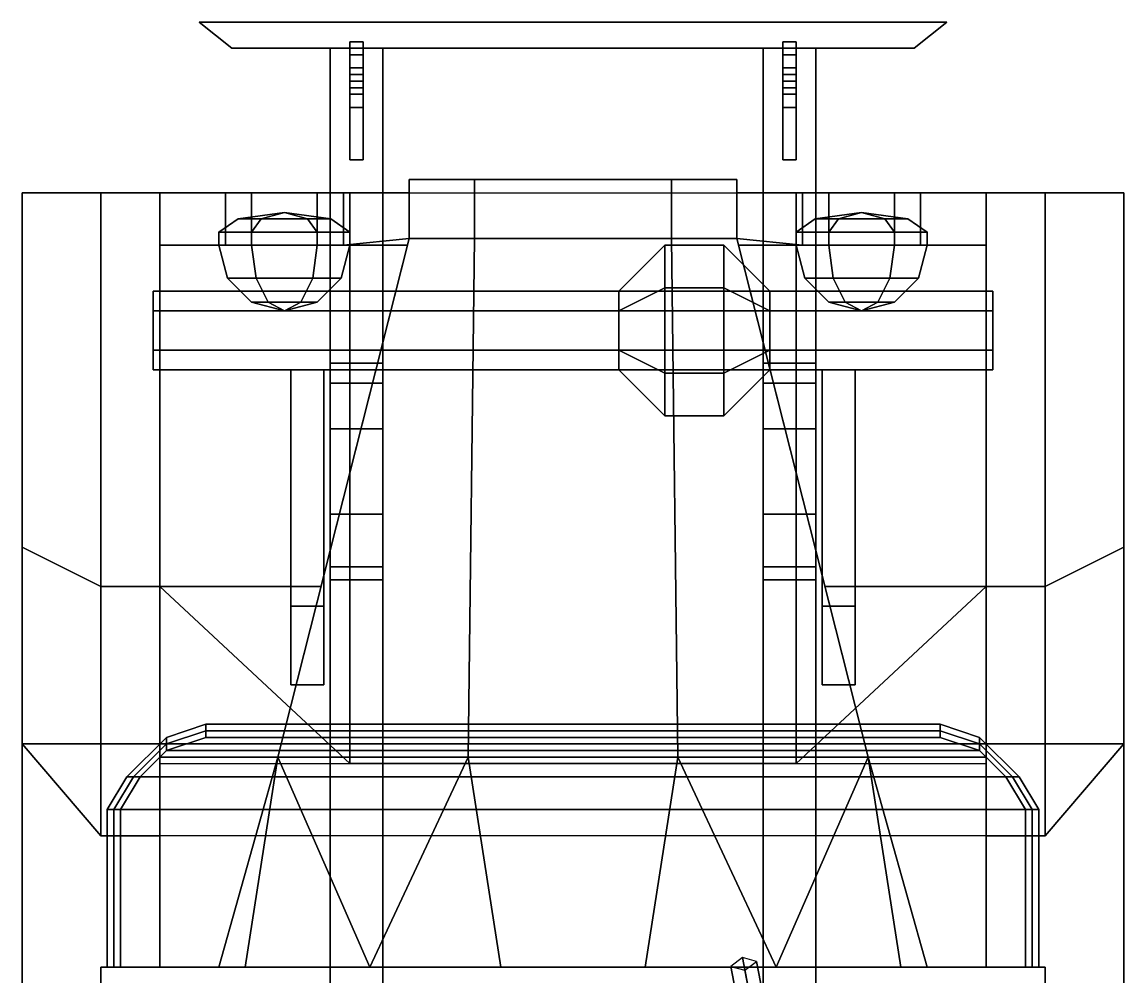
# Model space of a CAD drawing. Extents: x -0.84 to 0.84, y -1.66 to 1.52.
# Drawn here: x -0.84 to 0.84, y 0.065 to 1.52 of the extents above; entities that cross this region are included whole.
import ezdxf

# ---------------------------------------------------------------- set-up
doc = ezdxf.new("R2010")
doc.units = 0
doc.layers.get('0').update_dxf_attribs({"linetype": 'CONTINUOUS'})
doc.layers.add('TMP', color=3, linetype='CONTINUOUS')

msp = doc.modelspace()

# ---------------------------------------------------------------- linework, layer by layer
for points in [[(-0.57, 1.52, 0.52), (-0.52, 1.48, 0.52), (-0.52, 1.48, 0.61), (-0.57, 1.52, 0.61)], [(-0.57, 1.52, 0.61), (-0.52, 1.48, 0.61), (0.52, 1.48, 0.61), (0.57, 1.52, 0.61)], [(0.57, 1.52, 0.61), (0.57, 1.52, 0.52), (-0.57, 1.52, 0.52), (-0.57, 1.52, 0.61)], [(0.57, 1.52, 0.52), (0.52, 1.48, 0.52), (-0.52, 1.48, 0.52), (-0.57, 1.52, 0.52)], [(0.52, 1.48, 0.61), (0.52, 1.48, 0.52), (0.57, 1.52, 0.52), (0.57, 1.52, 0.61)], [(-0.52, 1.48, 0.61), (-0.52, 1.48, 0.52), (0.52, 1.48, 0.52), (0.52, 1.48, 0.61)], [(-0.37, 1.48, 0.54), (-0.37, 0.97, 0.54), (-0.37, 1, 0.6), (-0.37, 1.48, 0.6)], [(-0.37, 1.48, 0.6), (-0.37, 1, 0.6), (-0.29, 1, 0.6), (-0.29, 1.48, 0.6)], [(-0.29, 1.48, 0.54), (-0.29, 0.97, 0.54), (-0.37, 0.97, 0.54), (-0.37, 1.48, 0.54)], [(-0.32, 1.47, 0.69), (-0.32, 1.49, 0.67), (-0.34, 1.49, 0.67), (-0.34, 1.47, 0.69)], [(-0.32, 1.49, 0.64), (-0.32, 1.48, 0.62), (-0.34, 1.48, 0.62), (-0.34, 1.49, 0.64)], [(-0.32, 1.49, 0.67), (-0.32, 1.49, 0.64), (-0.34, 1.49, 0.64), (-0.34, 1.49, 0.67)], [(-0.34, 1.47, 0.69), (-0.34, 1.49, 0.67), (-0.34, 1.45, 0.67), (-0.34, 1.43, 0.68)], [(-0.34, 1.49, 0.67), (-0.34, 1.49, 0.64), (-0.34, 1.45, 0.64), (-0.34, 1.45, 0.67)], [(-0.34, 1.49, 0.64), (-0.34, 1.48, 0.62), (-0.34, 1.44, 0.63), (-0.34, 1.45, 0.64)], [(-0.32, 1.48, 0.62), (-0.32, 1.45, 0.6), (-0.34, 1.45, 0.6), (-0.34, 1.48, 0.62)], [(-0.34, 1.48, 0.62), (-0.34, 1.45, 0.6), (-0.34, 1.39, 0.63), (-0.34, 1.44, 0.63)], [(-0.32, 1.45, 0.67), (-0.32, 1.49, 0.67), (-0.32, 1.47, 0.69), (-0.32, 1.43, 0.68)], [(-0.32, 1.45, 0.64), (-0.32, 1.49, 0.64), (-0.32, 1.49, 0.67), (-0.32, 1.45, 0.67)], [(-0.32, 1.44, 0.63), (-0.32, 1.48, 0.62), (-0.32, 1.49, 0.64), (-0.32, 1.45, 0.64)], [(-0.32, 1.39, 0.63), (-0.32, 1.45, 0.6), (-0.32, 1.48, 0.62), (-0.32, 1.44, 0.63)], [(-0.29, 1, 0.6), (-0.29, 0.97, 0.54), (-0.29, 1.48, 0.54), (-0.29, 1.48, 0.6)], [(0.29, 1.48, 0.54), (0.29, 0.97, 0.54), (0.29, 1, 0.6), (0.29, 1.48, 0.6)], [(0.37, 1.48, 0.54), (0.37, 0.97, 0.54), (0.29, 0.97, 0.54), (0.29, 1.48, 0.54)], [(0.29, 1.48, 0.6), (0.29, 1, 0.6), (0.37, 1, 0.6), (0.37, 1.48, 0.6)], [(0.32, 1.49, 0.64), (0.32, 1.48, 0.62), (0.32, 1.44, 0.63), (0.32, 1.45, 0.64)], [(0.34, 1.49, 0.64), (0.34, 1.48, 0.62), (0.32, 1.48, 0.62), (0.32, 1.49, 0.64)], [(0.32, 1.49, 0.67), (0.32, 1.49, 0.64), (0.32, 1.45, 0.64), (0.32, 1.45, 0.67)], [(0.34, 1.49, 0.67), (0.34, 1.49, 0.64), (0.32, 1.49, 0.64), (0.32, 1.49, 0.67)], [(0.32, 1.47, 0.69), (0.32, 1.49, 0.67), (0.32, 1.45, 0.67), (0.32, 1.43, 0.68)], [(0.34, 1.47, 0.69), (0.34, 1.49, 0.67), (0.32, 1.49, 0.67), (0.32, 1.47, 0.69)], [(0.32, 1.48, 0.62), (0.32, 1.45, 0.6), (0.32, 1.39, 0.63), (0.32, 1.44, 0.63)], [(0.34, 1.48, 0.62), (0.34, 1.45, 0.6), (0.32, 1.45, 0.6), (0.32, 1.48, 0.62)], [(0.34, 1.44, 0.63), (0.34, 1.48, 0.62), (0.34, 1.49, 0.64), (0.34, 1.45, 0.64)], [(0.34, 1.45, 0.64), (0.34, 1.49, 0.64), (0.34, 1.49, 0.67), (0.34, 1.45, 0.67)], [(0.34, 1.45, 0.67), (0.34, 1.49, 0.67), (0.34, 1.47, 0.69), (0.34, 1.43, 0.68)], [(0.34, 1.39, 0.63), (0.34, 1.45, 0.6), (0.34, 1.48, 0.62), (0.34, 1.44, 0.63)], [(0.37, 1, 0.6), (0.37, 0.97, 0.54), (0.37, 1.48, 0.54), (0.37, 1.48, 0.6)], [(-0.32, 1.42, 0.69), (-0.32, 1.47, 0.69), (-0.34, 1.47, 0.69), (-0.34, 1.42, 0.69)], [(-0.34, 1.42, 0.69), (-0.34, 1.47, 0.69), (-0.34, 1.43, 0.68), (-0.34, 1.41, 0.68)], [(-0.32, 1.43, 0.68), (-0.32, 1.47, 0.69), (-0.32, 1.42, 0.69), (-0.32, 1.41, 0.68)], [(0.32, 1.42, 0.69), (0.32, 1.47, 0.69), (0.32, 1.43, 0.68), (0.32, 1.41, 0.68)], [(0.34, 1.42, 0.69), (0.34, 1.47, 0.69), (0.32, 1.47, 0.69), (0.32, 1.42, 0.69)], [(0.34, 1.43, 0.68), (0.34, 1.47, 0.69), (0.34, 1.42, 0.69), (0.34, 1.41, 0.68)], [(-0.34, 1.45, 0.6), (-0.34, 1.31, 0.6), (-0.34, 1.31, 0.62), (-0.34, 1.39, 0.63)], [(-0.34, 1.43, 0.68), (-0.34, 1.45, 0.67), (-0.32, 1.45, 0.67), (-0.32, 1.43, 0.68)], [(-0.34, 1.45, 0.67), (-0.34, 1.45, 0.64), (-0.32, 1.45, 0.64), (-0.32, 1.45, 0.67)], [(-0.34, 1.45, 0.64), (-0.34, 1.44, 0.63), (-0.32, 1.44, 0.63), (-0.32, 1.45, 0.64)], [(-0.32, 1.31, 0.62), (-0.32, 1.31, 0.6), (-0.32, 1.45, 0.6), (-0.32, 1.39, 0.63)], [(0.32, 1.45, 0.6), (0.32, 1.31, 0.6), (0.32, 1.31, 0.62), (0.32, 1.39, 0.63)], [(0.32, 1.45, 0.64), (0.32, 1.44, 0.63), (0.34, 1.44, 0.63), (0.34, 1.45, 0.64)], [(0.32, 1.45, 0.67), (0.32, 1.45, 0.64), (0.34, 1.45, 0.64), (0.34, 1.45, 0.67)], [(0.32, 1.43, 0.68), (0.32, 1.45, 0.67), (0.34, 1.45, 0.67), (0.34, 1.43, 0.68)], [(0.34, 1.31, 0.62), (0.34, 1.31, 0.6), (0.34, 1.45, 0.6), (0.34, 1.39, 0.63)], [(-0.34, 1.44, 0.63), (-0.34, 1.39, 0.63), (-0.32, 1.39, 0.63), (-0.32, 1.44, 0.63)], [(-0.34, 1.41, 0.68), (-0.34, 1.43, 0.68), (-0.32, 1.43, 0.68), (-0.32, 1.41, 0.68)], [(0.32, 1.44, 0.63), (0.32, 1.39, 0.63), (0.34, 1.39, 0.63), (0.34, 1.44, 0.63)], [(0.32, 1.41, 0.68), (0.32, 1.43, 0.68), (0.34, 1.43, 0.68), (0.34, 1.41, 0.68)], [(-0.32, 1.41, 0.68), (-0.32, 1.42, 0.69), (-0.34, 1.42, 0.69), (-0.34, 1.41, 0.68)], [(0.34, 1.41, 0.68), (0.34, 1.42, 0.69), (0.32, 1.42, 0.69), (0.32, 1.41, 0.68)], [(-0.34, 1.39, 0.63), (-0.34, 1.31, 0.62), (-0.32, 1.31, 0.62), (-0.32, 1.39, 0.63)], [(0.32, 1.39, 0.63), (0.32, 1.31, 0.62), (0.34, 1.31, 0.62), (0.34, 1.39, 0.63)], [(-0.34, 1.31, 0.62), (-0.34, 1.31, 0.6), (-0.32, 1.31, 0.6), (-0.32, 1.31, 0.62)], [(0.32, 1.31, 0.62), (0.32, 1.31, 0.6), (0.34, 1.31, 0.6), (0.34, 1.31, 0.62)], [(0.25, 1.28, 1.03), (0.25, 1.28, 0.6), (-0.25, 1.28, 0.6), (-0.25, 1.28, 1.03)], [(-0.25, 1.28, 0.6), (-0.25, 1.26, 0.6), (-0.25, 1.26, 1.03), (-0.25, 1.28, 1.03)], [(0.25, 1.28, 0.6), (0.25, 1.19, 0.6), (-0.25, 1.19, 0.6), (-0.25, 1.28, 0.6)], [(-0.25, 1.28, 1.03), (-0.25, 1.19, 1.03), (-0.15, 1.19, 1.14), (-0.15, 1.28, 1.13)], [(0.15, 1.28, 1.13), (0.25, 1.28, 1.03), (-0.25, 1.28, 1.03), (-0.15, 1.28, 1.13)], [(-0.15, 1.28, 1.13), (-0.15, 1.19, 1.14), (0.15, 1.19, 1.14), (0.15, 1.28, 1.13)], [(0.15, 1.19, 1.14), (0.25, 1.19, 1.03), (0.25, 1.28, 1.03), (0.15, 1.28, 1.13)], [(0.25, 1.26, 1.03), (0.25, 1.26, 0.6), (0.25, 1.28, 0.6), (0.25, 1.28, 1.03)], [(-0.25, 1.26, 0.96), (-0.25, 1.19, 0.96), (-0.25, 1.19, 1.03), (-0.25, 1.26, 1.03)], [(0.25, 1.19, 1.03), (0.25, 1.19, 0.96), (0.25, 1.26, 0.96), (0.25, 1.26, 1.03)], [(0.34, 1.26, 0.61), (0.34, 0.39, 0.61), (-0.34, 0.39, 0.61), (-0.34, 1.26, 0.61)], [(-0.44, 1.23, 0.98), (-0.5107, 1.22, 0.98), (-0.4754, 1.22, 1.0412), (-0.44, 1.23, 0.98)], [(-0.44, 1.23, 0.98), (-0.4754, 1.22, 0.9188), (-0.5107, 1.22, 0.98), (-0.44, 1.23, 0.98)], [(-0.44, 1.23, 0.98), (-0.4754, 1.22, 1.0412), (-0.4046, 1.22, 1.0412), (-0.44, 1.23, 0.98)], [(-0.44, 1.23, 0.98), (-0.4046, 1.22, 0.9188), (-0.4754, 1.22, 0.9188), (-0.44, 1.23, 0.98)], [(-0.44, 1.23, 0.98), (-0.4046, 1.22, 1.0412), (-0.3693, 1.22, 0.98), (-0.44, 1.23, 0.98)], [(-0.44, 1.23, 0.98), (-0.3693, 1.22, 0.98), (-0.4046, 1.22, 0.9188), (-0.44, 1.23, 0.98)], [(0.44, 1.23, 0.98), (0.4046, 1.22, 0.9188), (0.3693, 1.22, 0.98), (0.44, 1.23, 0.98)], [(0.44, 1.23, 0.98), (0.3693, 1.22, 0.98), (0.4046, 1.22, 1.0412), (0.44, 1.23, 0.98)], [(0.44, 1.23, 0.98), (0.4754, 1.22, 0.9188), (0.4046, 1.22, 0.9188), (0.44, 1.23, 0.98)], [(0.44, 1.23, 0.98), (0.4046, 1.22, 1.0412), (0.4754, 1.22, 1.0412), (0.44, 1.23, 0.98)], [(0.44, 1.23, 0.98), (0.5107, 1.22, 0.98), (0.4754, 1.22, 0.9188), (0.44, 1.23, 0.98)], [(0.44, 1.23, 0.98), (0.4754, 1.22, 1.0412), (0.5107, 1.22, 0.98), (0.44, 1.23, 0.98)], [(-0.5107, 1.22, 0.98), (-0.54, 1.2, 0.98), (-0.49, 1.2, 1.0666), (-0.4754, 1.22, 1.0412)], [(-0.4754, 1.22, 0.9188), (-0.49, 1.2, 0.8934), (-0.54, 1.2, 0.98), (-0.5107, 1.22, 0.98)], [(-0.4046, 1.22, 0.9188), (-0.39, 1.2, 0.8934), (-0.49, 1.2, 0.8934), (-0.4754, 1.22, 0.9188)], [(-0.4754, 1.22, 1.0412), (-0.49, 1.2, 1.0666), (-0.39, 1.2, 1.0666), (-0.4046, 1.22, 1.0412)], [(-0.4046, 1.22, 1.0412), (-0.39, 1.2, 1.0666), (-0.34, 1.2, 0.98), (-0.3693, 1.22, 0.98)], [(-0.3693, 1.22, 0.98), (-0.34, 1.2, 0.98), (-0.39, 1.2, 0.8934), (-0.4046, 1.22, 0.9188)], [(0.4046, 1.22, 0.9188), (0.39, 1.2, 0.8934), (0.34, 1.2, 0.98), (0.3693, 1.22, 0.98)], [(0.3693, 1.22, 0.98), (0.34, 1.2, 0.98), (0.39, 1.2, 1.0666), (0.4046, 1.22, 1.0412)], [(0.4754, 1.22, 0.9188), (0.49, 1.2, 0.8934), (0.39, 1.2, 0.8934), (0.4046, 1.22, 0.9188)], [(0.4046, 1.22, 1.0412), (0.39, 1.2, 1.0666), (0.49, 1.2, 1.0666), (0.4754, 1.22, 1.0412)], [(0.5107, 1.22, 0.98), (0.54, 1.2, 0.98), (0.49, 1.2, 0.8934), (0.4754, 1.22, 0.9188)], [(0.4754, 1.22, 1.0412), (0.49, 1.2, 1.0666), (0.54, 1.2, 0.98), (0.5107, 1.22, 0.98)], [(-0.49, 1.2, 1.0666), (-0.54, 1.2, 0.98), (-0.54, 1.18, 0.98), (-0.49, 1.18, 1.0666)], [(-0.54, 1.2, 0.98), (-0.49, 1.2, 0.8934), (-0.49, 1.18, 0.8934), (-0.54, 1.18, 0.98)], [(-0.49, 1.2, 0.8934), (-0.39, 1.2, 0.8934), (-0.39, 1.18, 0.8934), (-0.49, 1.18, 0.8934)], [(-0.39, 1.2, 1.0666), (-0.49, 1.2, 1.0666), (-0.49, 1.18, 1.0666), (-0.39, 1.18, 1.0666)], [(-0.34, 1.2, 0.98), (-0.39, 1.2, 1.0666), (-0.39, 1.18, 1.0666), (-0.34, 1.18, 0.98)], [(-0.39, 1.2, 0.8934), (-0.34, 1.2, 0.98), (-0.34, 1.18, 0.98), (-0.39, 1.18, 0.8934)], [(0.39, 1.2, 1.0666), (0.34, 1.2, 0.98), (0.34, 1.18, 0.98), (0.39, 1.18, 1.0666)], [(0.34, 1.2, 0.98), (0.39, 1.2, 0.8934), (0.39, 1.18, 0.8934), (0.34, 1.18, 0.98)], [(0.49, 1.2, 1.0666), (0.39, 1.2, 1.0666), (0.39, 1.18, 1.0666), (0.49, 1.18, 1.0666)], [(0.39, 1.2, 0.8934), (0.49, 1.2, 0.8934), (0.49, 1.18, 0.8934), (0.39, 1.18, 0.8934)], [(0.54, 1.2, 0.98), (0.49, 1.2, 1.0666), (0.49, 1.18, 1.0666), (0.54, 1.18, 0.98)], [(0.49, 1.2, 0.8934), (0.54, 1.2, 0.98), (0.54, 1.18, 0.98), (0.49, 1.18, 0.8934)], [(-0.4833, 1.13, 1.055), (-0.49, 1.18, 1.0666), (-0.54, 1.18, 0.98), (-0.5266, 1.13, 0.98)], [(-0.5266, 1.13, 0.98), (-0.54, 1.18, 0.98), (-0.49, 1.18, 0.8934), (-0.4833, 1.13, 0.905)], [(-0.4833, 1.13, 0.905), (-0.49, 1.18, 0.8934), (-0.39, 1.18, 0.8934), (-0.3967, 1.13, 0.905)], [(-0.3967, 1.13, 1.055), (-0.39, 1.18, 1.0666), (-0.49, 1.18, 1.0666), (-0.4833, 1.13, 1.055)], [(-0.2525, 1.18, 0.96), (-0.45, 0.4, 0.96), (-0.45, 0.4, 1.03), (-0.25, 1.19, 1.03)], [(0.25, 1.19, 0.6), (0.45, 0.4, 0.6), (-0.45, 0.4, 0.6), (-0.25, 1.19, 0.6)], [(-0.25, 1.19, 1.03), (-0.45, 0.4, 1.03), (-0.16, 0.4, 1.18), (-0.15, 1.19, 1.14)], [(-0.3534, 1.13, 0.98), (-0.34, 1.18, 0.98), (-0.39, 1.18, 1.0666), (-0.3967, 1.13, 1.055)], [(-0.3967, 1.13, 0.905), (-0.39, 1.18, 0.8934), (-0.34, 1.18, 0.98), (-0.3534, 1.13, 0.98)], [(-0.15, 1.19, 1.14), (-0.16, 0.4, 1.18), (0.16, 0.4, 1.18), (0.15, 1.19, 1.14)], [(0.14, 1.115, 0.4926), (0.14, 1.18, 0.38), (0.07, 1.11, 0.38), (0.07, 1.08, 0.432)], [(0.14, 1.18, 0.38), (0.14, 1.115, 0.2674), (0.07, 1.08, 0.328), (0.07, 1.11, 0.38)], [(0.23, 1.115, 0.4926), (0.23, 1.18, 0.38), (0.14, 1.18, 0.38), (0.14, 1.115, 0.4926)], [(0.23, 1.18, 0.38), (0.23, 1.115, 0.2674), (0.14, 1.115, 0.2674), (0.14, 1.18, 0.38)], [(0.16, 0.4, 1.18), (0.45, 0.4, 1.03), (0.25, 1.19, 1.03), (0.15, 1.19, 1.14)], [(0.23, 1.18, 0.38), (0.23, 1.115, 0.4926), (0.3, 1.08, 0.432), (0.3, 1.11, 0.38)], [(0.23, 1.115, 0.2674), (0.23, 1.18, 0.38), (0.3, 1.11, 0.38), (0.3, 1.08, 0.328)], [(0.45, 0.4, 1.03), (0.45, 0.4, 0.96), (0.2525, 1.18, 0.96), (0.25, 1.19, 1.03)], [(0.25, 1.19, 1.03), (0.2525, 1.18, 0.96), (0.25, 1.19, 0.96), (0.25, 1.19, 1.03)], [(0.3534, 1.13, 0.98), (0.34, 1.18, 0.98), (0.39, 1.18, 0.8934), (0.3967, 1.13, 0.905)], [(0.3967, 1.13, 1.055), (0.39, 1.18, 1.0666), (0.34, 1.18, 0.98), (0.3534, 1.13, 0.98)], [(0.3967, 1.13, 0.905), (0.39, 1.18, 0.8934), (0.49, 1.18, 0.8934), (0.4833, 1.13, 0.905)], [(0.4833, 1.13, 1.055), (0.49, 1.18, 1.0666), (0.39, 1.18, 1.0666), (0.3967, 1.13, 1.055)], [(0.4833, 1.13, 0.905), (0.49, 1.18, 0.8934), (0.54, 1.18, 0.98), (0.5266, 1.13, 0.98)], [(0.5266, 1.13, 0.98), (0.54, 1.18, 0.98), (0.49, 1.18, 1.0666), (0.4833, 1.13, 1.055)], [(-0.465, 1.0934, 1.0233), (-0.4833, 1.13, 1.055), (-0.5266, 1.13, 0.98), (-0.49, 1.0934, 0.98)], [(-0.49, 1.0934, 0.98), (-0.5266, 1.13, 0.98), (-0.4833, 1.13, 0.905), (-0.465, 1.0934, 0.9367)], [(-0.415, 1.0934, 1.0233), (-0.3967, 1.13, 1.055), (-0.4833, 1.13, 1.055), (-0.465, 1.0934, 1.0233)], [(-0.465, 1.0934, 0.9367), (-0.4833, 1.13, 0.905), (-0.3967, 1.13, 0.905), (-0.415, 1.0934, 0.9367)], [(-0.39, 1.0934, 0.98), (-0.3534, 1.13, 0.98), (-0.3967, 1.13, 1.055), (-0.415, 1.0934, 1.0233)], [(-0.415, 1.0934, 0.9367), (-0.3967, 1.13, 0.905), (-0.3534, 1.13, 0.98), (-0.39, 1.0934, 0.98)], [(0.39, 1.0934, 0.98), (0.3534, 1.13, 0.98), (0.3967, 1.13, 0.905), (0.415, 1.0934, 0.9367)], [(0.415, 1.0934, 1.0233), (0.3967, 1.13, 1.055), (0.3534, 1.13, 0.98), (0.39, 1.0934, 0.98)], [(0.415, 1.0934, 0.9367), (0.3967, 1.13, 0.905), (0.4833, 1.13, 0.905), (0.465, 1.0934, 0.9367)], [(0.465, 1.0934, 1.0233), (0.4833, 1.13, 1.055), (0.3967, 1.13, 1.055), (0.415, 1.0934, 1.0233)], [(0.465, 1.0934, 0.9367), (0.4833, 1.13, 0.905), (0.5266, 1.13, 0.98), (0.49, 1.0934, 0.98)], [(0.49, 1.0934, 0.98), (0.5266, 1.13, 0.98), (0.4833, 1.13, 1.055), (0.465, 1.0934, 1.0233)], [(0.64, 1.08, 0.432), (0.64, 1.11, 0.38), (-0.64, 1.11, 0.38), (-0.64, 1.08, 0.432)], [(0.64, 1.11, 0.38), (0.64, 1.08, 0.328), (-0.64, 1.08, 0.328), (-0.64, 1.11, 0.38)], [(0.14, 0.985, 0.4926), (0.14, 1.115, 0.4926), (0.07, 1.08, 0.432), (0.07, 1.02, 0.432)], [(0.14, 1.115, 0.2674), (0.14, 0.985, 0.2674), (0.07, 1.02, 0.328), (0.07, 1.08, 0.328)], [(0.23, 0.985, 0.4926), (0.23, 1.115, 0.4926), (0.14, 1.115, 0.4926), (0.14, 0.985, 0.4926)], [(0.23, 1.115, 0.2674), (0.23, 0.985, 0.2674), (0.14, 0.985, 0.2674), (0.14, 1.115, 0.2674)], [(0.23, 1.115, 0.4926), (0.23, 0.985, 0.4926), (0.3, 1.02, 0.432), (0.3, 1.08, 0.432)], [(0.23, 0.985, 0.2674), (0.23, 1.115, 0.2674), (0.3, 1.08, 0.328), (0.3, 1.02, 0.328)], [(-0.44, 1.08, 0.98), (-0.465, 1.0934, 1.0233), (-0.49, 1.0934, 0.98), (-0.44, 1.08, 0.98)], [(-0.44, 1.08, 0.98), (-0.49, 1.0934, 0.98), (-0.465, 1.0934, 0.9367), (-0.44, 1.08, 0.98)], [(-0.44, 1.08, 0.98), (-0.415, 1.0934, 1.0233), (-0.465, 1.0934, 1.0233), (-0.44, 1.08, 0.98)], [(-0.44, 1.08, 0.98), (-0.465, 1.0934, 0.9367), (-0.415, 1.0934, 0.9367), (-0.44, 1.08, 0.98)], [(-0.44, 1.08, 0.98), (-0.39, 1.0934, 0.98), (-0.415, 1.0934, 1.0233), (-0.44, 1.08, 0.98)], [(-0.44, 1.08, 0.98), (-0.415, 1.0934, 0.9367), (-0.39, 1.0934, 0.98), (-0.44, 1.08, 0.98)], [(0.44, 1.08, 0.98), (0.39, 1.0934, 0.98), (0.415, 1.0934, 0.9367), (0.44, 1.08, 0.98)], [(0.44, 1.08, 0.98), (0.415, 1.0934, 1.0233), (0.39, 1.0934, 0.98), (0.44, 1.08, 0.98)], [(0.44, 1.08, 0.98), (0.415, 1.0934, 0.9367), (0.465, 1.0934, 0.9367), (0.44, 1.08, 0.98)], [(0.44, 1.08, 0.98), (0.465, 1.0934, 1.0233), (0.415, 1.0934, 1.0233), (0.44, 1.08, 0.98)], [(0.44, 1.08, 0.98), (0.465, 1.0934, 0.9367), (0.49, 1.0934, 0.98), (0.44, 1.08, 0.98)], [(0.44, 1.08, 0.98), (0.49, 1.0934, 0.98), (0.465, 1.0934, 1.0233), (0.44, 1.08, 0.98)], [(0.64, 1.02, 0.432), (0.64, 1.08, 0.432), (-0.64, 1.08, 0.432), (-0.64, 1.02, 0.432)], [(0.64, 1.08, 0.328), (0.64, 1.02, 0.328), (-0.64, 1.02, 0.328), (-0.64, 1.08, 0.328)], [(0.64, 0.99, 0.38), (0.64, 1.02, 0.432), (-0.64, 1.02, 0.432), (-0.64, 0.99, 0.38)], [(0.64, 1.02, 0.328), (0.64, 0.99, 0.38), (-0.64, 0.99, 0.38), (-0.64, 1.02, 0.328)], [(0.14, 0.92, 0.38), (0.14, 0.985, 0.4926), (0.07, 1.02, 0.432), (0.07, 0.99, 0.38)], [(0.14, 0.985, 0.2674), (0.14, 0.92, 0.38), (0.07, 0.99, 0.38), (0.07, 1.02, 0.328)], [(0.23, 0.985, 0.4926), (0.23, 0.92, 0.38), (0.3, 0.99, 0.38), (0.3, 1.02, 0.432)], [(0.23, 0.92, 0.38), (0.23, 0.985, 0.2674), (0.3, 1.02, 0.328), (0.3, 0.99, 0.38)], [(-0.37, 0.97, 0.54), (-0.37, 0.77, 0.4), (-0.37, 0.9, 0.57), (-0.37, 1, 0.6)], [(-0.37, 1, 0.6), (-0.37, 0.9, 0.57), (-0.29, 0.9, 0.57), (-0.29, 1, 0.6)], [(-0.29, 0.9, 0.57), (-0.29, 0.77, 0.4), (-0.29, 0.97, 0.54), (-0.29, 1, 0.6)], [(0.29, 0.97, 0.54), (0.29, 0.77, 0.4), (0.29, 0.9, 0.57), (0.29, 1, 0.6)], [(0.29, 1, 0.6), (0.29, 0.9, 0.57), (0.37, 0.9, 0.57), (0.37, 1, 0.6)], [(0.37, 0.9, 0.57), (0.37, 0.77, 0.4), (0.37, 0.97, 0.54), (0.37, 1, 0.6)], [(-0.43, 0.99, 0.47), (-0.43, 0.63, 0.47), (-0.43, 0.63, 0.52), (-0.43, 0.99, 0.48)], [(-0.43, 0.99, 0.48), (-0.43, 0.63, 0.52), (-0.38, 0.63, 0.52), (-0.38, 0.99, 0.48)], [(-0.38, 0.99, 0.48), (-0.38, 0.99, 0.47), (-0.43, 0.99, 0.47), (-0.43, 0.99, 0.48)], [(-0.38, 0.99, 0.47), (-0.38, 0.63, 0.47), (-0.43, 0.63, 0.47), (-0.43, 0.99, 0.47)], [(-0.43, 0.99, 0.31), (-0.43, 0.63, 0.31), (-0.43, 0.63, 0.36), (-0.43, 0.99, 0.32)], [(-0.43, 0.99, 0.32), (-0.43, 0.63, 0.36), (-0.38, 0.63, 0.36), (-0.38, 0.99, 0.32)], [(-0.38, 0.99, 0.31), (-0.38, 0.63, 0.31), (-0.43, 0.63, 0.31), (-0.43, 0.99, 0.31)], [(-0.38, 0.99, 0.32), (-0.38, 0.99, 0.31), (-0.43, 0.99, 0.31), (-0.43, 0.99, 0.32)], [(-0.38, 0.63, 0.52), (-0.38, 0.63, 0.47), (-0.38, 0.99, 0.47), (-0.38, 0.99, 0.48)], [(-0.38, 0.63, 0.36), (-0.38, 0.63, 0.31), (-0.38, 0.99, 0.31), (-0.38, 0.99, 0.32)], [(0.23, 0.92, 0.38), (0.23, 0.985, 0.4926), (0.14, 0.985, 0.4926), (0.14, 0.92, 0.38)], [(0.23, 0.985, 0.2674), (0.23, 0.92, 0.38), (0.14, 0.92, 0.38), (0.14, 0.985, 0.2674)], [(0.38, 0.99, 0.48), (0.38, 0.63, 0.52), (0.43, 0.63, 0.52), (0.43, 0.99, 0.48)], [(0.38, 0.99, 0.47), (0.38, 0.63, 0.47), (0.38, 0.63, 0.52), (0.38, 0.99, 0.48)], [(0.43, 0.99, 0.47), (0.43, 0.63, 0.47), (0.38, 0.63, 0.47), (0.38, 0.99, 0.47)], [(0.43, 0.99, 0.48), (0.43, 0.99, 0.47), (0.38, 0.99, 0.47), (0.38, 0.99, 0.48)], [(0.38, 0.99, 0.31), (0.38, 0.63, 0.31), (0.38, 0.63, 0.36), (0.38, 0.99, 0.32)], [(0.38, 0.99, 0.32), (0.38, 0.63, 0.36), (0.43, 0.63, 0.36), (0.43, 0.99, 0.32)], [(0.43, 0.99, 0.31), (0.43, 0.63, 0.31), (0.38, 0.63, 0.31), (0.38, 0.99, 0.31)], [(0.43, 0.99, 0.32), (0.43, 0.99, 0.31), (0.38, 0.99, 0.31), (0.38, 0.99, 0.32)], [(0.43, 0.63, 0.52), (0.43, 0.63, 0.47), (0.43, 0.99, 0.47), (0.43, 0.99, 0.48)], [(0.43, 0.63, 0.36), (0.43, 0.63, 0.31), (0.43, 0.99, 0.31), (0.43, 0.99, 0.32)], [(-0.29, 0.97, 0.54), (-0.29, 0.77, 0.4), (-0.37, 0.77, 0.4), (-0.37, 0.97, 0.54)], [(0.37, 0.97, 0.54), (0.37, 0.77, 0.4), (0.29, 0.77, 0.4), (0.29, 0.97, 0.54)], [(-0.37, 0.77, 0.4), (-0.37, 0.67, 0.37), (-0.37, 0.69, 0.47), (-0.37, 0.9, 0.57)], [(-0.37, 0.9, 0.57), (-0.37, 0.69, 0.47), (-0.29, 0.69, 0.47), (-0.29, 0.9, 0.57)], [(-0.29, 0.69, 0.47), (-0.29, 0.67, 0.37), (-0.29, 0.77, 0.4), (-0.29, 0.9, 0.57)], [(0.29, 0.77, 0.4), (0.29, 0.67, 0.37), (0.29, 0.69, 0.47), (0.29, 0.9, 0.57)], [(0.29, 0.9, 0.57), (0.29, 0.69, 0.47), (0.37, 0.69, 0.47), (0.37, 0.9, 0.57)], [(0.37, 0.69, 0.47), (0.37, 0.67, 0.37), (0.37, 0.77, 0.4), (0.37, 0.9, 0.57)], [(-0.29, 0.77, 0.4), (-0.29, 0.67, 0.37), (-0.37, 0.67, 0.37), (-0.37, 0.77, 0.4)], [(0.37, 0.77, 0.4), (0.37, 0.67, 0.37), (0.29, 0.67, 0.37), (0.29, 0.77, 0.4)], [(-0.37, 0.67, 0.37), (-0.37, -0.68, 0.37), (-0.37, -0.65, 0.47), (-0.37, 0.69, 0.47)], [(-0.37, 0.69, 0.47), (-0.37, -0.65, 0.47), (-0.29, -0.65, 0.47), (-0.29, 0.69, 0.47)], [(-0.29, -0.65, 0.47), (-0.29, -0.68, 0.37), (-0.29, 0.67, 0.37), (-0.29, 0.69, 0.47)], [(0.29, 0.67, 0.37), (0.29, -0.68, 0.37), (0.29, -0.65, 0.47), (0.29, 0.69, 0.47)], [(0.29, 0.69, 0.47), (0.29, -0.65, 0.47), (0.37, -0.65, 0.47), (0.37, 0.69, 0.47)], [(0.37, -0.65, 0.47), (0.37, -0.68, 0.37), (0.37, 0.67, 0.37), (0.37, 0.69, 0.47)], [(-0.29, 0.67, 0.37), (-0.29, -0.68, 0.37), (-0.37, -0.68, 0.37), (-0.37, 0.67, 0.37)], [(0.37, 0.67, 0.37), (0.37, -0.68, 0.37), (0.29, -0.68, 0.37), (0.29, 0.67, 0.37)], [(-0.43, 0.63, 0.52), (-0.43, 0.51, 0.52), (-0.38, 0.51, 0.52), (-0.38, 0.63, 0.52)], [(-0.43, 0.63, 0.47), (-0.43, 0.51, 0.47), (-0.43, 0.51, 0.52), (-0.43, 0.63, 0.52)], [(-0.38, 0.63, 0.47), (-0.38, 0.51, 0.47), (-0.43, 0.51, 0.47), (-0.43, 0.63, 0.47)], [(-0.43, 0.63, 0.36), (-0.43, 0.63, 0.31), (-0.38, 0.63, 0.31), (-0.38, 0.63, 0.36)], [(-0.38, 0.63, 0.36), (-0.38, 0.63, 0.31), (-0.43, 0.63, 0.31), (-0.43, 0.63, 0.36)], [(-0.43, 0.63, 0.31), (-0.43, 0.51, 0.31), (-0.43, 0.51, 0.36), (-0.43, 0.63, 0.36)], [(-0.38, 0.63, 0.31), (-0.38, 0.51, 0.31), (-0.43, 0.51, 0.31), (-0.43, 0.63, 0.31)], [(-0.43, 0.63, 0.36), (-0.43, 0.51, 0.36), (-0.38, 0.51, 0.36), (-0.38, 0.63, 0.36)], [(-0.38, 0.51, 0.52), (-0.38, 0.51, 0.47), (-0.38, 0.63, 0.47), (-0.38, 0.63, 0.52)], [(-0.38, 0.51, 0.36), (-0.38, 0.51, 0.31), (-0.38, 0.63, 0.31), (-0.38, 0.63, 0.36)], [(0.38, 0.63, 0.47), (0.38, 0.51, 0.47), (0.38, 0.51, 0.52), (0.38, 0.63, 0.52)], [(0.43, 0.63, 0.47), (0.43, 0.51, 0.47), (0.38, 0.51, 0.47), (0.38, 0.63, 0.47)], [(0.38, 0.63, 0.52), (0.38, 0.51, 0.52), (0.43, 0.51, 0.52), (0.43, 0.63, 0.52)], [(0.38, 0.63, 0.36), (0.38, 0.63, 0.31), (0.43, 0.63, 0.31), (0.43, 0.63, 0.36)], [(0.43, 0.63, 0.36), (0.43, 0.63, 0.31), (0.38, 0.63, 0.31), (0.38, 0.63, 0.36)], [(0.38, 0.63, 0.31), (0.38, 0.51, 0.31), (0.38, 0.51, 0.36), (0.38, 0.63, 0.36)], [(0.43, 0.63, 0.31), (0.43, 0.51, 0.31), (0.38, 0.51, 0.31), (0.38, 0.63, 0.31)], [(0.38, 0.63, 0.36), (0.38, 0.51, 0.36), (0.43, 0.51, 0.36), (0.43, 0.63, 0.36)], [(0.43, 0.51, 0.52), (0.43, 0.51, 0.47), (0.43, 0.63, 0.47), (0.43, 0.63, 0.52)], [(0.43, 0.51, 0.36), (0.43, 0.51, 0.31), (0.43, 0.63, 0.31), (0.43, 0.63, 0.36)], [(-0.43, 0.51, 0.52), (-0.43, 0.51, 0.47), (-0.38, 0.51, 0.47), (-0.38, 0.51, 0.52)], [(-0.43, 0.51, 0.36), (-0.43, 0.51, 0.31), (-0.38, 0.51, 0.31), (-0.38, 0.51, 0.36)], [(0.38, 0.51, 0.52), (0.38, 0.51, 0.47), (0.43, 0.51, 0.47), (0.43, 0.51, 0.52)], [(0.38, 0.51, 0.36), (0.38, 0.51, 0.31), (0.43, 0.51, 0.31), (0.43, 0.51, 0.36)], [(-0.56, 0.44, 1.24), (-0.56, 0.45, 1.23), (-0.62, 0.43, 1.23), (-0.62, 0.42, 1.24)], [(-0.56, 0.45, 1.23), (-0.56, 0.44, 1.22), (-0.62, 0.42, 1.22), (-0.62, 0.43, 1.23)], [(-0.56, 0.44, 1.22), (-0.56, 0.43, 1.23), (-0.62, 0.41, 1.23), (-0.62, 0.42, 1.22)], [(-0.56, 0.43, 1.23), (-0.56, 0.44, 1.24), (-0.62, 0.42, 1.24), (-0.62, 0.41, 1.23)], [(0.56, 0.44, 1.24), (0.56, 0.45, 1.23), (-0.56, 0.45, 1.23), (-0.56, 0.44, 1.24)], [(0.56, 0.45, 1.23), (0.56, 0.44, 1.22), (-0.56, 0.44, 1.22), (-0.56, 0.45, 1.23)], [(0.56, 0.44, 1.22), (0.56, 0.43, 1.23), (-0.56, 0.43, 1.23), (-0.56, 0.44, 1.22)], [(0.56, 0.43, 1.23), (0.56, 0.44, 1.24), (-0.56, 0.44, 1.24), (-0.56, 0.43, 1.23)], [(0.56, 0.44, 1.22), (0.56, 0.45, 1.23), (0.62, 0.43, 1.23), (0.62, 0.42, 1.22)], [(0.56, 0.45, 1.23), (0.56, 0.44, 1.24), (0.62, 0.42, 1.24), (0.62, 0.43, 1.23)], [(0.56, 0.44, 1.24), (0.56, 0.43, 1.23), (0.62, 0.41, 1.23), (0.62, 0.42, 1.24)], [(0.56, 0.43, 1.23), (0.56, 0.44, 1.22), (0.62, 0.42, 1.22), (0.62, 0.41, 1.23)], [(-0.84, 0.42, 0.47), (-0.84, -0.63, 0.47), (0.84, -0.63, 0.47), (0.84, 0.42, 0.47)], [(0.84, 0.42, 0.44), (0.84, -0.63, 0.44), (-0.84, -0.63, 0.44), (-0.84, 0.42, 0.44)], [(-0.84, -0.63, 0.44), (-0.84, -0.63, 0.47), (-0.84, 0.42, 0.47), (-0.84, 0.42, 0.44)], [(-0.84, 0.42, 0.44), (-0.84, 0.42, 0.47), (0.84, 0.42, 0.47), (0.84, 0.42, 0.44)], [(-0.67, 0.37, 1.22), (-0.68, 0.37, 1.23), (-0.62, 0.43, 1.23), (-0.62, 0.42, 1.22)], [(-0.68, 0.37, 1.23), (-0.67, 0.37, 1.24), (-0.62, 0.42, 1.24), (-0.62, 0.43, 1.23)], [(-0.67, 0.37, 1.24), (-0.66, 0.37, 1.23), (-0.62, 0.41, 1.23), (-0.62, 0.42, 1.24)], [(-0.66, 0.37, 1.23), (-0.67, 0.37, 1.22), (-0.62, 0.42, 1.22), (-0.62, 0.41, 1.23)], [(-0.62, 0.41, 1.23), (0.62, 0.41, 1.23), (0.56, 0.43, 1.23), (-0.56, 0.43, 1.23)], [(0.67, 0.37, 1.24), (0.68, 0.37, 1.23), (0.62, 0.43, 1.23), (0.62, 0.42, 1.24)], [(0.68, 0.37, 1.23), (0.67, 0.37, 1.22), (0.62, 0.42, 1.22), (0.62, 0.43, 1.23)], [(0.67, 0.37, 1.22), (0.66, 0.37, 1.23), (0.62, 0.41, 1.23), (0.62, 0.42, 1.22)], [(0.66, 0.37, 1.23), (0.67, 0.37, 1.24), (0.62, 0.42, 1.24), (0.62, 0.41, 1.23)], [(0.84, 0.42, 0.47), (0.84, -0.63, 0.47), (0.84, -0.63, 0.44), (0.84, 0.42, 0.44)], [(-0.66, 0.37, 1.23), (0.66, 0.37, 1.23), (0.62, 0.41, 1.23), (-0.62, 0.41, 1.23)], [(-0.45, 0.4, 1.03), (-0.54, 0.08, 1.12), (-0.5, 0.08, 1.16), (-0.45, 0.4, 1.03)], [(-0.45, 0.4, 0.96), (-0.54, 0.08, 1.12), (-0.54, 0.08, 1.12), (-0.45, 0.4, 1.03)], [(-0.45, 0.4, 1.03), (-0.5, 0.08, 1.16), (-0.31, 0.08, 1.19), (-0.45, 0.4, 1.03)], [(0.45, 0.4, 0.6), (0.45, 0.4, 0.47), (-0.45, 0.4, 0.47), (-0.45, 0.4, 0.6)], [(-0.16, 0.4, 1.18), (-0.45, 0.4, 1.03), (-0.31, 0.08, 1.19), (-0.16, 0.4, 1.18)], [(-0.16, 0.4, 1.18), (-0.31, 0.08, 1.19), (-0.11, 0.08, 1.21), (-0.16, 0.4, 1.18)], [(-0.16, 0.4, 1.18), (-0.11, 0.08, 1.21), (0.11, 0.08, 1.21), (0.16, 0.4, 1.18)], [(0.16, 0.4, 1.18), (0.11, 0.08, 1.21), (0.31, 0.08, 1.19), (0.16, 0.4, 1.18)], [(0.16, 0.4, 1.18), (0.31, 0.08, 1.19), (0.45, 0.4, 1.03), (0.16, 0.4, 1.18)], [(0.5, 0.08, 1.16), (0.5, 0.08, 1.16), (0.45, 0.4, 1.03), (0.31, 0.08, 1.19)], [(0.54, 0.08, 1.12), (0.54, 0.08, 1.12), (0.45, 0.4, 1.03), (0.5, 0.08, 1.16)], [(0.54, 0.08, 1.12), (0.54, 0.08, 1.12), (0.45, 0.4, 0.96), (0.45, 0.4, 1.03)], [(-0.7, 0.32, 1.22), (-0.71, 0.32, 1.23), (-0.68, 0.37, 1.23), (-0.67, 0.37, 1.22)], [(-0.71, 0.32, 1.23), (-0.7, 0.32, 1.24), (-0.67, 0.37, 1.24), (-0.68, 0.37, 1.23)], [(-0.7, 0.32, 1.24), (-0.69, 0.32, 1.23), (-0.66, 0.37, 1.23), (-0.67, 0.37, 1.24)], [(-0.69, 0.32, 1.23), (-0.7, 0.32, 1.22), (-0.67, 0.37, 1.22), (-0.66, 0.37, 1.23)], [(-0.69, 0.32, 1.23), (0.69, 0.32, 1.23), (0.66, 0.37, 1.23), (-0.66, 0.37, 1.23)], [(0.7, 0.32, 1.22), (0.69, 0.32, 1.23), (0.66, 0.37, 1.23), (0.67, 0.37, 1.22)], [(0.69, 0.32, 1.23), (0.7, 0.32, 1.24), (0.67, 0.37, 1.24), (0.66, 0.37, 1.23)], [(0.7, 0.32, 1.24), (0.71, 0.32, 1.23), (0.68, 0.37, 1.23), (0.67, 0.37, 1.24)], [(0.71, 0.32, 1.23), (0.7, 0.32, 1.22), (0.67, 0.37, 1.22), (0.68, 0.37, 1.23)], [(-0.7, 0.08, 1.22), (-0.71, 0.08, 1.23), (-0.71, 0.32, 1.23), (-0.7, 0.32, 1.22)], [(-0.71, 0.08, 1.23), (-0.7, 0.08, 1.24), (-0.7, 0.32, 1.24), (-0.71, 0.32, 1.23)], [(-0.7, 0.08, 1.24), (-0.69, 0.08, 1.23), (-0.69, 0.32, 1.23), (-0.7, 0.32, 1.24)], [(-0.69, 0.08, 1.23), (-0.7, 0.08, 1.22), (-0.7, 0.32, 1.22), (-0.69, 0.32, 1.23)], [(-0.69, 0.08, 1.23), (0.69, 0.08, 1.23), (0.69, 0.32, 1.23), (-0.69, 0.32, 1.23)], [(0.7, 0.08, 1.22), (0.69, 0.08, 1.23), (0.69, 0.32, 1.23), (0.7, 0.32, 1.22)], [(0.69, 0.08, 1.23), (0.7, 0.08, 1.24), (0.7, 0.32, 1.24), (0.69, 0.32, 1.23)], [(0.7, 0.08, 1.24), (0.71, 0.08, 1.23), (0.71, 0.32, 1.23), (0.7, 0.32, 1.24)], [(0.71, 0.08, 1.23), (0.7, 0.08, 1.22), (0.7, 0.32, 1.22), (0.71, 0.32, 1.23)], [(0.2584, 0.0944, 1.0363), (0.2407, 0.0811, 1.0188), (0.282, -0.1337, 1.1399), (0.2997, -0.1204, 1.1574)], [(0.28, 0.0887, 1.0189), (0.2584, 0.0944, 1.0363), (0.2997, -0.1204, 1.1574), (0.3213, -0.1261, 1.14)], [(0.2622, 0.0754, 1.0014), (0.28, 0.0887, 1.0189), (0.3213, -0.1261, 1.14), (0.3036, -0.1394, 1.1224)], [(-0.72, 0.08, 0.47), (-0.72, 0.05, 0.47), (-0.72, 0.05, 1.25), (-0.72, 0.08, 1.25)], [(-0.72, 0.08, 1.25), (-0.72, 0.05, 1.25), (0.72, 0.05, 1.25), (0.72, 0.08, 1.25)], [(-0.11, 0.08, 1.21), (-0.72, 0.08, 1.25), (0.72, 0.08, 1.25), (0.11, 0.08, 1.21)], [(-0.63, 0.08, 0.47), (-0.72, 0.08, 0.47), (-0.72, 0.08, 1.25), (-0.63, 0.08, 1.12)], [(-0.54, 0.08, 1.12), (-0.63, 0.08, 1.12), (-0.72, 0.08, 1.25), (-0.5, 0.08, 1.16)], [(-0.31, 0.08, 1.19), (-0.5, 0.08, 1.16), (-0.72, 0.08, 1.25), (-0.31, 0.08, 1.19)], [(-0.11, 0.08, 1.21), (-0.31, 0.08, 1.19), (-0.72, 0.08, 1.25), (-0.11, 0.08, 1.21)], [(0.72, 0.08, 1.25), (0.31, 0.08, 1.19), (0.11, 0.08, 1.21), (0.72, 0.08, 1.25)], [(0.2407, 0.0811, 1.0188), (0.2622, 0.0754, 1.0014), (0.3036, -0.1394, 1.1224), (0.282, -0.1337, 1.1399)], [(0.72, 0.08, 1.25), (0.5, 0.08, 1.16), (0.31, 0.08, 1.19), (0.72, 0.08, 1.25)], [(0.72, 0.08, 1.25), (0.63, 0.08, 1.12), (0.54, 0.08, 1.12), (0.5, 0.08, 1.16)], [(0.72, 0.08, 1.25), (0.72, 0.08, 0.47), (0.63, 0.08, 0.47), (0.63, 0.08, 1.12)], [(0.72, 0.05, 1.25), (0.72, 0.05, 0.47), (0.72, 0.08, 0.47), (0.72, 0.08, 1.25)]]:
    msp.add_3dface(points)
at = {"layer": 'TMP'}
for points in [[(-0.72, 1.26, 0.96), (-0.72, 0.66, 0.96), (-0.84, 0.72, 0.83), (-0.84, 1.26, 0.83)], [(-0.84, 1.26, 0.83), (-0.84, 0.72, 0.83), (-0.72, 0.66, 0.96), (-0.72, 1.26, 0.96)], [(-0.63, 1.26, 0.96), (-0.63, 0.66, 0.96), (-0.72, 0.66, 0.96), (-0.72, 1.26, 0.96)], [(-0.72, 1.26, 0.96), (-0.72, 0.66, 0.96), (-0.63, 0.66, 0.96), (-0.63, 1.26, 0.96)], [(0.25, 1.26, 0.96), (0.25, 1.19, 0.96), (0.35, 1.18, 0.96), (0.35, 1.26, 0.96)], [(0.53, 1.26, 0.96), (0.53, 1.18, 0.96), (0.63, 1.18, 0.96), (0.63, 1.26, 0.96)], [(0.63, 1.26, 0.96), (0.63, 0.66, 0.96), (0.72, 0.66, 0.96), (0.72, 1.26, 0.96)], [(0.72, 1.26, 0.96), (0.72, 0.66, 0.96), (0.63, 0.66, 0.96), (0.63, 1.26, 0.96)], [(0.72, 1.26, 0.96), (0.72, 0.66, 0.96), (0.84, 0.72, 0.83), (0.84, 1.26, 0.83)], [(0.84, 1.26, 0.83), (0.84, 0.72, 0.83), (0.72, 0.66, 0.96), (0.72, 1.26, 0.96)], [(-0.53, 1.26, 0.96), (-0.49, 1.26, 0.89), (-0.34, 1.26, 0.61), (-0.63, 1.26, 0.96)], [(-0.34, 1.26, 0.61), (-0.34, 0.39, 0.61), (-0.63, 0.66, 0.96), (-0.63, 1.26, 0.96)], [(-0.63, 1.26, 0.96), (-0.63, 1.18, 0.96), (-0.53, 1.18, 0.96), (-0.53, 1.26, 0.96)], [(-0.53, 1.26, 0.96), (-0.53, 1.18, 0.96), (-0.49, 1.18, 0.89), (-0.49, 1.26, 0.89)], [(-0.39, 1.26, 0.89), (-0.25, 1.26, 0.61), (-0.34, 1.26, 0.61), (-0.49, 1.26, 0.89)], [(-0.49, 1.26, 0.89), (-0.49, 1.18, 0.89), (-0.39, 1.18, 0.89), (-0.39, 1.26, 0.89)], [(-0.25, 1.26, 0.96), (-0.25, 1.26, 0.61), (-0.39, 1.26, 0.89), (-0.35, 1.26, 0.96)], [(-0.39, 1.26, 0.89), (-0.39, 1.18, 0.89), (-0.35, 1.18, 0.96), (-0.35, 1.26, 0.96)], [(-0.35, 1.26, 0.96), (-0.35, 1.18, 0.96), (-0.25, 1.19, 0.96), (-0.25, 1.26, 0.96)], [(0.49, 1.26, 0.89), (0.34, 1.26, 0.61), (0.25, 1.26, 0.61), (0.39, 1.26, 0.89)], [(0.35, 1.26, 0.96), (0.39, 1.26, 0.89), (0.25, 1.26, 0.61), (0.25, 1.26, 0.96)], [(0.63, 0.66, 0.96), (0.34, 0.39, 0.61), (0.34, 1.26, 0.61), (0.63, 1.26, 0.96)], [(0.63, 1.26, 0.96), (0.34, 1.26, 0.61), (0.49, 1.26, 0.89), (0.53, 1.26, 0.96)], [(0.35, 1.26, 0.96), (0.35, 1.18, 0.96), (0.39, 1.18, 0.89), (0.39, 1.26, 0.89)], [(0.39, 1.26, 0.89), (0.39, 1.18, 0.89), (0.49, 1.18, 0.89), (0.49, 1.26, 0.89)], [(0.49, 1.26, 0.89), (0.49, 1.18, 0.89), (0.53, 1.18, 0.96), (0.53, 1.26, 0.96)], [(-0.63, 1.18, 0.96), (-0.63, 0.66, 0.96), (-0.3842, 0.66, 0.96), (-0.2525, 1.18, 0.96)], [(-0.35, 1.18, 0.96), (-0.35, 1.18, 0.96), (-0.2525, 1.18, 0.96), (-0.25, 1.19, 0.96)], [(0.25, 1.19, 0.96), (0.2525, 1.18, 0.96), (0.35, 1.18, 0.96)], [(0.2525, 1.18, 0.96), (0.3842, 0.66, 0.96), (0.63, 0.66, 0.96), (0.63, 1.18, 0.96)], [(-0.72, 0.66, 0.96), (-0.72, 0.28, 0.47), (-0.84, 0.42, 0.47), (-0.84, 0.72, 0.83)], [(-0.84, 0.72, 0.83), (-0.84, 0.42, 0.47), (-0.72, 0.28, 0.47), (-0.72, 0.66, 0.96)], [(0.84, 0.72, 0.83), (0.84, 0.42, 0.47), (0.72, 0.28, 0.47), (0.72, 0.66, 0.96)], [(0.72, 0.66, 0.96), (0.72, 0.28, 0.47), (0.84, 0.42, 0.47), (0.84, 0.72, 0.83)], [(-0.72, 0.66, 0.96), (-0.72, 0.28, 0.47), (-0.63, 0.28, 0.47), (-0.63, 0.66, 0.96)], [(-0.63, 0.66, 0.96), (-0.63, 0.28, 0.47), (-0.72, 0.28, 0.47), (-0.72, 0.66, 0.96)], [(-0.63, 0.39, 0.61), (-0.63, 0.28, 0.47), (-0.63, 0.4, 0.96), (-0.63, 0.66, 0.96)], [(-0.63, 0.66, 0.96), (-0.63, 0.4, 0.96), (-0.45, 0.4, 0.96), (-0.3842, 0.66, 0.96)], [(0.3842, 0.66, 0.96), (0.45, 0.4, 0.96), (0.63, 0.4, 0.96), (0.63, 0.66, 0.96)], [(0.63, 0.66, 0.96), (0.63, 0.28, 0.47), (0.72, 0.28, 0.47), (0.72, 0.66, 0.96)], [(0.72, 0.66, 0.96), (0.72, 0.28, 0.47), (0.63, 0.28, 0.47), (0.63, 0.66, 0.96)], [(0.63, 0.4, 0.96), (0.63, 0.28, 0.47), (0.63, 0.39, 0.61), (0.63, 0.66, 0.96)], [(-0.63, 0.28, 0.47), (-0.63, 0.08, 0.47), (-0.63, 0.08, 1.12), (-0.63, 0.4, 0.96)], [(-0.63, 0.4, 0.96), (-0.63, 0.08, 1.12), (-0.54, 0.08, 1.12), (-0.45, 0.4, 0.96)], [(0.63, 0.39, 0.61), (0.63, 0.28, 0.47), (-0.63, 0.28, 0.47), (-0.63, 0.39, 0.61)], [(0.45, 0.4, 0.96), (0.54, 0.08, 1.12), (0.63, 0.08, 1.12), (0.63, 0.4, 0.96)], [(0.63, 0.08, 1.12), (0.63, 0.08, 0.47), (0.63, 0.28, 0.47), (0.63, 0.4, 0.96)]]:
    msp.add_3dface(points, dxfattribs=at)

doc.saveas('drawing.dxf')
